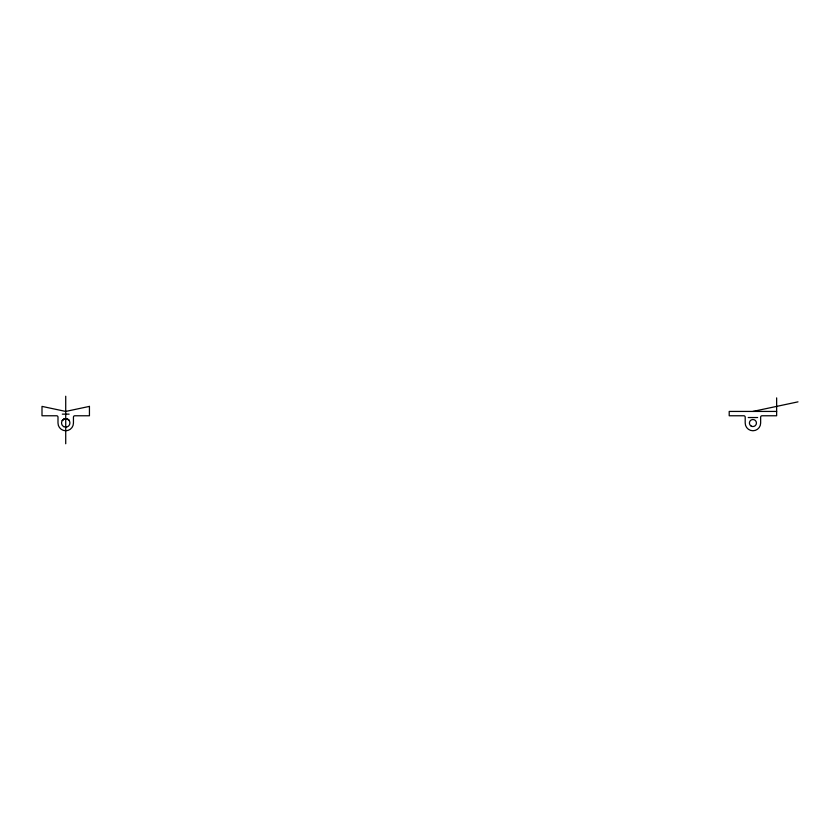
<?xml version="1.0" encoding="UTF-8"?>
<svg xmlns="http://www.w3.org/2000/svg" width="840" height="840" viewBox="0 0 840 840"><rect width="100%" height="100%" fill="white"/><g stroke="black" fill="none" stroke-linecap="round" stroke-linejoin="round"><path stroke-width="1.26" d="M752.924 411.432L798 401.856M776.643 411.432L729.204 411.432L729.204 415.769L743.841 415.769A1.355 1.355 0 0 1 745.196 417.123L745.196 423.034A7.728 7.728 0 0 0 752.924 430.752A7.728 7.728 0 0 0 760.651 423.034L760.651 417.123A1.355 1.355 0 0 1 762.006 415.769L776.643 415.769L776.643 397.877M62.328 414.141L69.111 414.141M748.23 417.532L757.617 417.532M65.72 396.228L65.72 443.772M89.439 406.392L65.72 411.432L42 406.392L42 415.769L56.637 415.769A1.355 1.355 0 0 1 57.992 417.123L57.992 423.034A7.728 7.728 0 0 0 65.72 430.752A7.728 7.728 0 0 0 73.448 423.034L73.448 417.123A1.355 1.355 0 0 1 74.802 415.769L89.439 415.769L89.439 406.392M63.62 426.594A4.2 4.2 0 0 0 69.92 422.961A4.2 4.2 0 0 0 63.62 419.318A4.2 4.2 0 0 0 63.62 426.594M69.132 420.452A5.114 4.431 -90 0 0 65.72 418.803A5.114 4.431 90 0 0 62.307 420.452A5.114 4.431 -90 0 1 65.72 418.803A5.114 4.431 90 0 1 69.132 420.452M751.159 426.08A3.528 3.528 0 0 0 756.452 423.034A3.528 3.528 0 0 0 751.159 419.979A3.528 3.528 0 0 0 751.159 426.08"/></g></svg>
